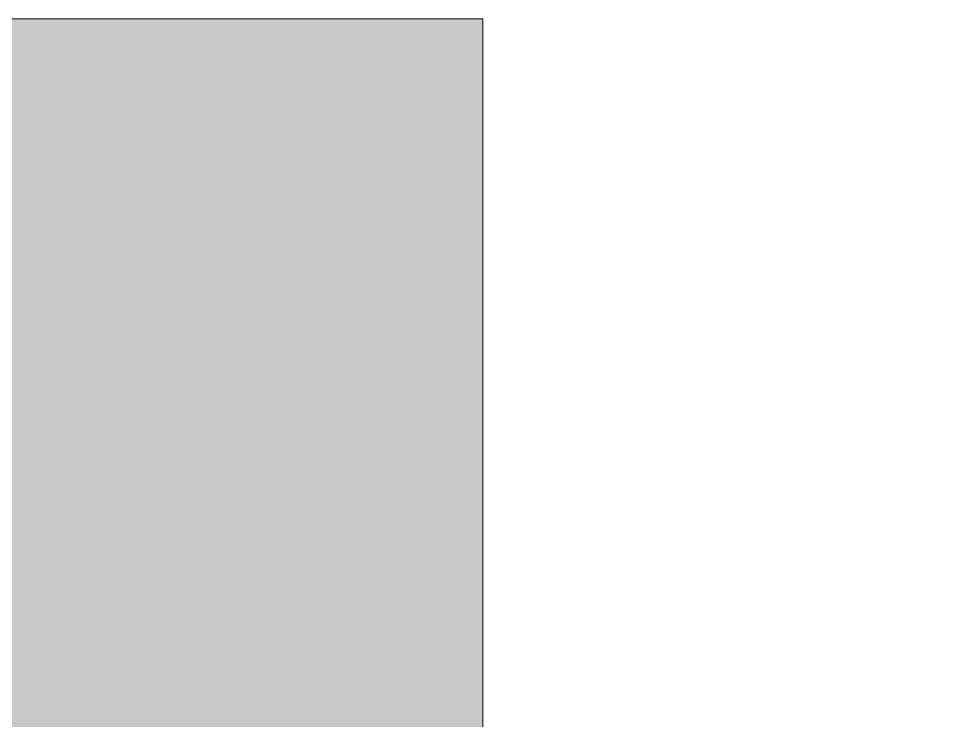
# Model space of a CAD drawing. Header units: inches. Extents: x -4169 to -1846, y 9706 to 12377.
# Drawn here: x -3800.118383 to -3800.11373, y 10533.810904 to 10533.814396 of the extents above; entities that cross this region are included whole.
import ezdxf

# ---------------------------------------------------------------- set-up
doc = ezdxf.new("R2010")
doc.units = ezdxf.units.IN
doc.header["$MEASUREMENT"] = 0
doc.linetypes.add('Dash', pattern=[0.25, 0.125, -0.125])
for name, color, linetype, lineweight in [('0-1', 7, 'Continuous', 5), ('0-2', 50, 'Continuous', 18), ('Q-CASE-1', 9, 'Continuous', 9), ('Q-CASE-3', 250, 'Continuous', 9), ('Q-CASE-4', 250, 'Dash', 9)]:
    doc.layers.add(name, color=color, linetype=linetype, lineweight=lineweight)

# ---------------------------------------------------------------- blocks, each defined once
blk = doc.blocks.new('300 Series Wall Hung Cabinet_302 - 33_ X 27_-2599037-ENLARGED RCP - 3RD FLOOR PLAN')
at = {"layer": 'Q-CASE-1'}
blk.add_hatch(color=256, dxfattribs=at).paths.add_polyline_path([(1.75, 14.6867557), (1.75, 13.1875), (2.238446, 13.1875), (2.238446, 14.6867557)], flags=0)
at = {"layer": 'Q-CASE-3'}
for p, q in [((1.75, 14.6867557), (1.75, 13.1875)), ((1.75, 13.1875), (2.238446, 13.1875))]:
    blk.add_line(p, q, dxfattribs=at)
at = {"layer": 'Q-CASE-4'}
blk.add_line((-16.5, 13.1875), (15.0451615, 13.1875), dxfattribs=at)
blk = doc.blocks.new('CTR - 1st Phase - Unit Layouts_rvt-1-ENLARGED RCP - 3RD FLOOR PLAN')
at = {"layer": '0-2', "rotation": 180}
blk.add_blockref('300 Series Wall Hung Cabinet_302 - 33_ X 27_-2599037-ENLARGED RCP - 3RD FLOOR PLAN', (-3798.3660752, 10547.0018961), dxfattribs=at)

msp = doc.modelspace()

# ---------------------------------------------------------------- block references
at = {"layer": '0-1'}
msp.add_blockref('CTR - 1st Phase - Unit Layouts_rvt-1-ENLARGED RCP - 3RD FLOOR PLAN', (0, 0), dxfattribs=at)

doc.saveas('drawing.dxf')
